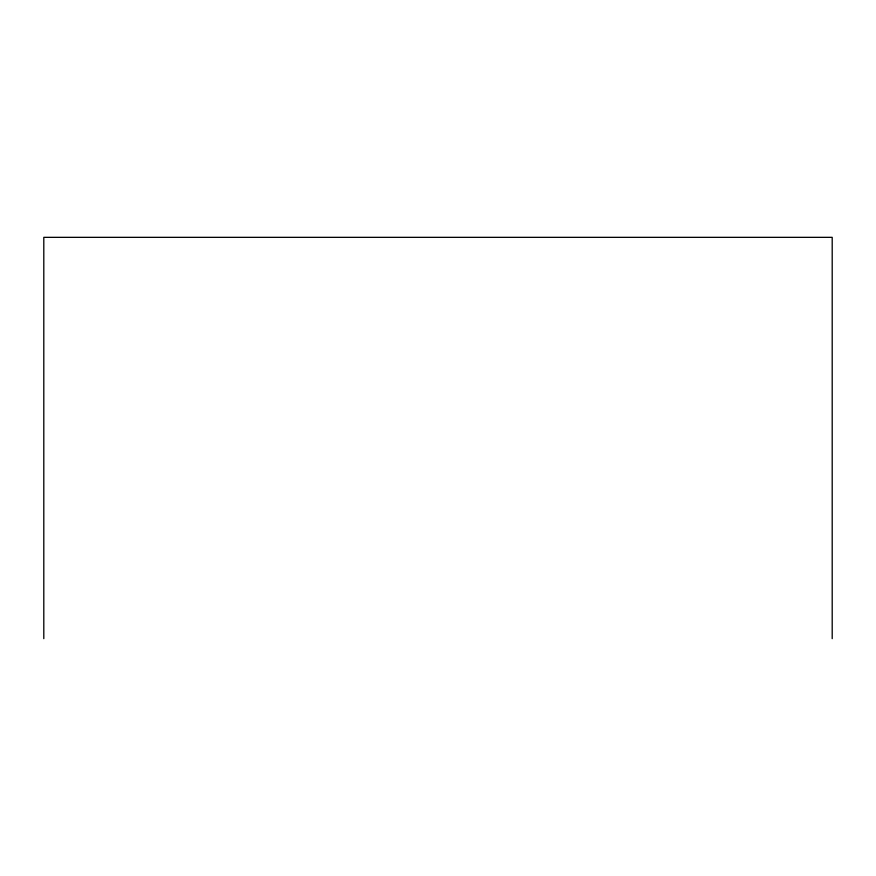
<?xml version="1.0" encoding="UTF-8"?>
<svg xmlns="http://www.w3.org/2000/svg" width="876" height="876" viewBox="0 0 876 876"><rect width="100%" height="100%" fill="white"/><g stroke="black" fill="none" stroke-linecap="round" stroke-linejoin="round"><path stroke-width="1.31" d="M832.2 638.659L832.2 237.341L43.8 237.341L43.8 638.659"/></g></svg>
